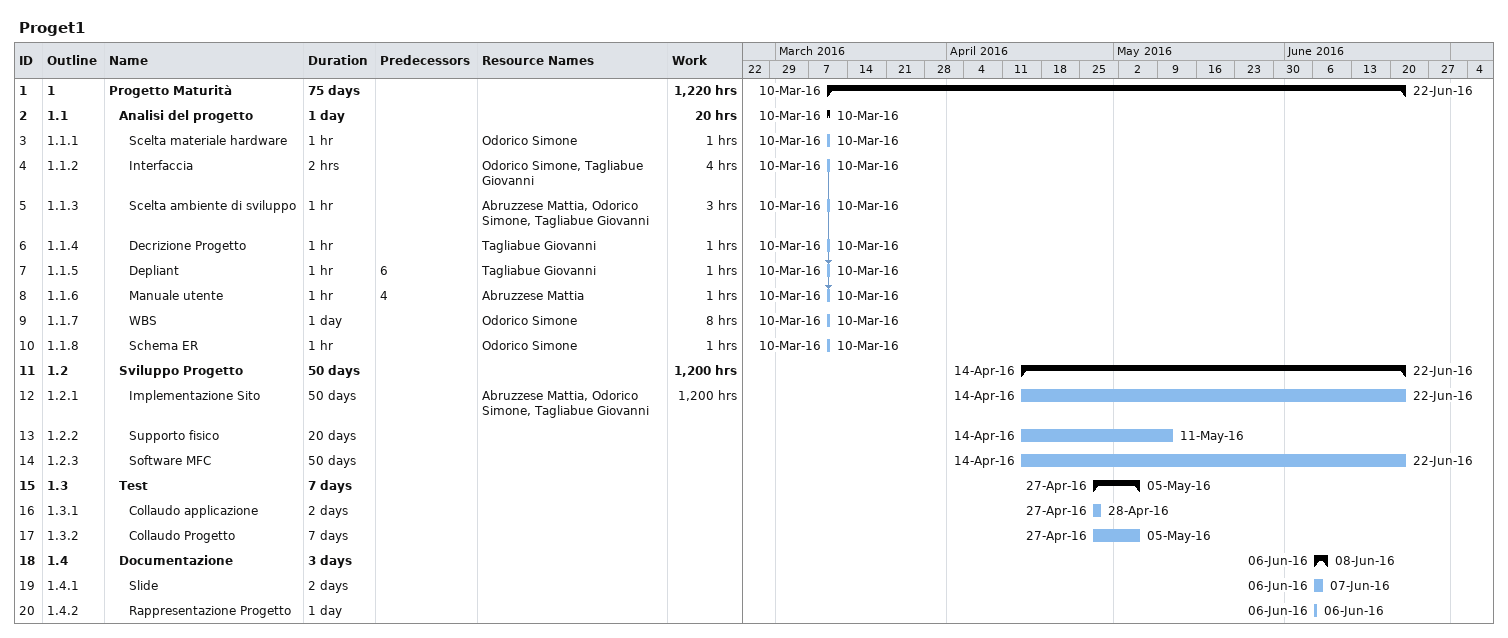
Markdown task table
Proget1

| ID | WBS | Task | Duration | Start | Finish | Predecessors | Resources | Work (h) |
|---|---|---|---|---|---|---|---|---|
| 1 | 1 | **Progetto Maturità** | 75d | 2016-03-10 | 2016-06-22 |  |  | 1220 |
| 2 | 1.1 | **Analisi del progetto** | 1d | 2016-03-10 | 2016-03-10 |  |  | 20 |
| 3 | 1.1.1 | Scelta materiale hardware | 1h | 2016-03-10 | 2016-03-10 |  | Odorico Simone | 1 |
| 4 | 1.1.2 | Interfaccia | 2h | 2016-03-10 | 2016-03-10 |  | Odorico Simone, Tagliabue Giovanni | 4 |
| 5 | 1.1.3 | Scelta ambiente di sviluppo | 1h | 2016-03-10 | 2016-03-10 |  | Abruzzese Mattia, Odorico Simone, Tagliabue Giovanni | 3 |
| 6 | 1.1.4 | Decrizione Progetto | 1h | 2016-03-10 | 2016-03-10 |  | Tagliabue Giovanni | 1 |
| 7 | 1.1.5 | Depliant | 1h | 2016-03-10 | 2016-03-10 | 6 | Tagliabue Giovanni | 1 |
| 8 | 1.1.6 | Manuale utente | 1h | 2016-03-10 | 2016-03-10 | 4 | Abruzzese Mattia | 1 |
| 9 | 1.1.7 | WBS | 1d | 2016-03-10 | 2016-03-10 |  | Odorico Simone | 8 |
| 10 | 1.1.8 | Schema ER | 1h | 2016-03-10 | 2016-03-10 |  | Odorico Simone | 1 |
| 11 | 1.2 | **Sviluppo Progetto** | 50d | 2016-04-14 | 2016-06-22 |  |  | 1200 |
| 12 | 1.2.1 | Implementazione Sito | 50d | 2016-04-14 | 2016-06-22 |  | Abruzzese Mattia, Odorico Simone, Tagliabue Giovanni | 1200 |
| 13 | 1.2.2 | Supporto fisico | 20d | 2016-04-14 | 2016-05-11 |  |  |  |
| 14 | 1.2.3 | Software MFC | 50d | 2016-04-14 | 2016-06-22 |  |  |  |
| 15 | 1.3 | **Test** | 7d | 2016-04-27 | 2016-05-05 |  |  |  |
| 16 | 1.3.1 | Collaudo applicazione | 2d | 2016-04-27 | 2016-04-28 |  |  |  |
| 17 | 1.3.2 | Collaudo Progetto | 7d | 2016-04-27 | 2016-05-05 |  |  |  |
| 18 | 1.4 | **Documentazione** | 3d | 2016-06-06 | 2016-06-08 |  |  |  |
| 19 | 1.4.1 | Slide | 2d | 2016-06-06 | 2016-06-07 |  |  |  |
| 20 | 1.4.2 | Rappresentazione Progetto | 1d | 2016-06-06 | 2016-06-06 |  |  |  |
